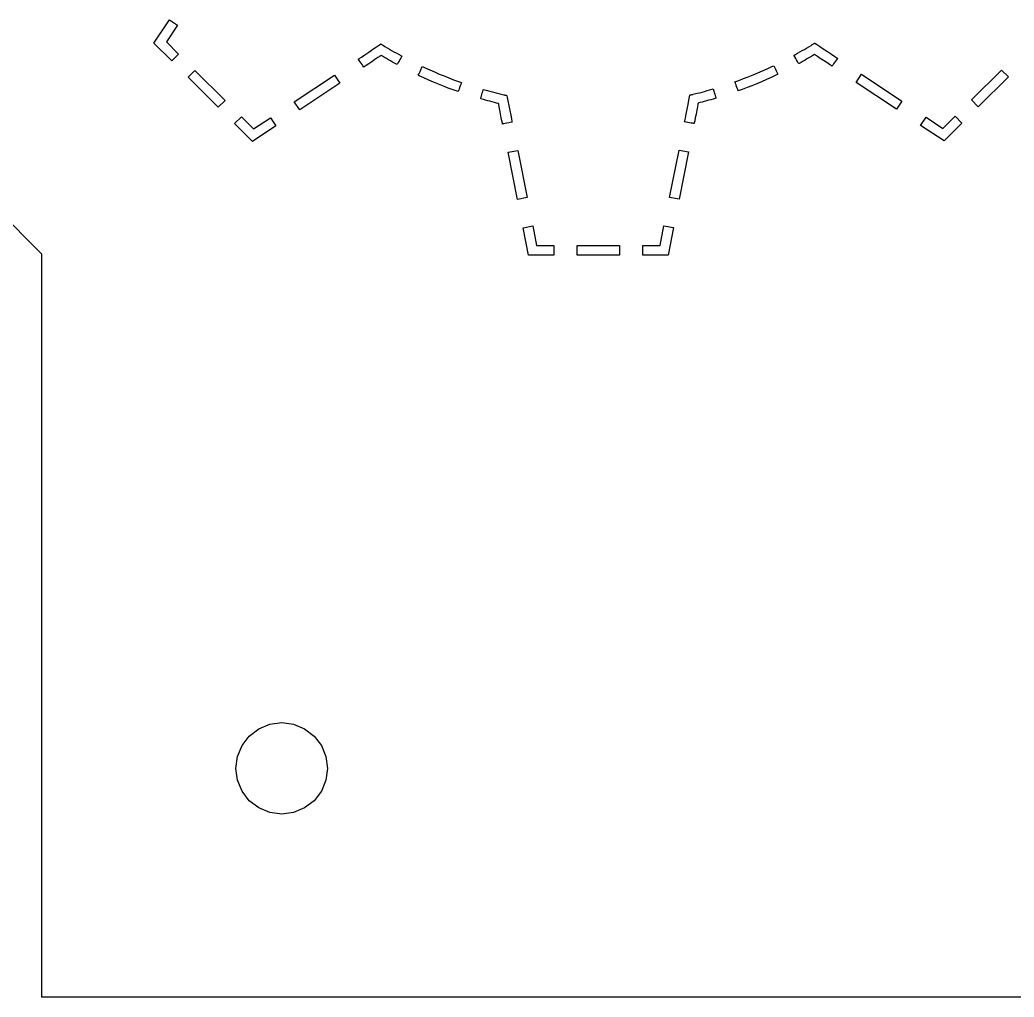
# Model space of a CAD drawing. Header units: metres. Extents: x 1672 to 2018, y 1788 to 2069.
# Drawn here: x 1714.05 to 1757.49, y 1787.81 to 1830.54 of the extents above; entities that cross this region are included whole.
import ezdxf

# ---------------------------------------------------------------- set-up
doc = ezdxf.new("R2010")
doc.units = ezdxf.units.M

msp = doc.modelspace()

# ---------------------------------------------------------------- linework, layer by layer
at = {"layer": 'COMPONENT0'}
for p, q in [((1719.904, 1829.521, 0.001), (1720.585, 1830.536, 0.001)), ((1720.585, 1830.536, 0.001), (1720.937, 1830.3, 0.001)), ((1720.937, 1830.3, 0.001), (1720.45, 1829.574, 0.001)), ((1720.685, 1828.742, 0.001), (1719.904, 1829.521, 0.001)), ((1720.45, 1829.574, 0.001), (1720.984, 1829.042, 0.001)), ((1729.761, 1829.441, 0.001), (1729.821, 1829.482, 0.001)), ((1729.821, 1829.482, 0.001), (1729.826, 1829.482, 0.001)), ((1729.826, 1829.482, 0.001), (1729.837, 1829.475, 0.001)), ((1729.837, 1829.475, 0.001), (1729.854, 1829.465, 0.001)), ((1729.854, 1829.465, 0.001), (1729.875, 1829.452, 0.001)), ((1748.618, 1829.423, 0.001), (1748.667, 1829.454, 0.001)), ((1748.667, 1829.454, 0.001), (1748.676, 1829.459, 0.001)), ((1748.676, 1829.459, 0.001), (1748.692, 1829.469, 0.001)), ((1748.692, 1829.469, 0.001), (1748.712, 1829.481, 0.001)), ((1748.712, 1829.481, 0.001), (1748.733, 1829.494, 0.001)), ((1748.733, 1829.494, 0.001), (1748.753, 1829.507, 0.001)), ((1748.753, 1829.507, 0.001), (1748.769, 1829.517, 0.001)), ((1748.769, 1829.517, 0.001), (1748.78, 1829.523, 0.001)), ((1748.78, 1829.523, 0.001), (1748.788, 1829.52, 0.001)), ((1748.788, 1829.52, 0.001), (1748.857, 1829.474, 0.001)), ((1748.857, 1829.474, 0.001), (1748.986, 1829.388, 0.001)), ((1720.984, 1829.042, 0.001), (1720.685, 1828.742, 0.001)), ((1729.119, 1829.013, 0.001), (1729.296, 1829.131, 0.001)), ((1729.296, 1829.131, 0.001), (1729.476, 1829.251, 0.001)), ((1729.476, 1829.251, 0.001), (1729.638, 1829.36, 0.001)), ((1729.638, 1829.36, 0.001), (1729.761, 1829.441, 0.001)), ((1729.875, 1829.452, 0.001), (1729.896, 1829.439, 0.001)), ((1729.896, 1829.439, 0.001), (1729.915, 1829.427, 0.001)), ((1729.915, 1829.427, 0.001), (1729.93, 1829.418, 0.001)), ((1729.93, 1829.418, 0.001), (1729.938, 1829.413, 0.001)), ((1729.938, 1829.413, 0.001), (1729.999, 1829.376, 0.001)), ((1729.999, 1829.376, 0.001), (1730.096, 1829.318, 0.001)), ((1730.096, 1829.318, 0.001), (1730.194, 1829.26, 0.001)), ((1730.194, 1829.26, 0.001), (1730.292, 1829.202, 0.001)), ((1730.292, 1829.202, 0.001), (1730.391, 1829.146, 0.001)), ((1730.391, 1829.146, 0.001), (1730.489, 1829.089, 0.001)), ((1730.489, 1829.089, 0.001), (1730.588, 1829.034, 0.001)), ((1730.588, 1829.034, 0.001), (1730.688, 1828.98, 0.001)), ((1747.875, 1828.988, 0.001), (1747.935, 1829.024, 0.001)), ((1747.935, 1829.024, 0.001), (1748.033, 1829.079, 0.001)), ((1748.033, 1829.079, 0.001), (1748.131, 1829.135, 0.001)), ((1748.131, 1829.135, 0.001), (1748.229, 1829.191, 0.001)), ((1748.229, 1829.191, 0.001), (1748.327, 1829.248, 0.001)), ((1748.327, 1829.248, 0.001), (1748.424, 1829.306, 0.001)), ((1748.424, 1829.306, 0.001), (1748.521, 1829.364, 0.001)), ((1748.521, 1829.364, 0.001), (1748.618, 1829.423, 0.001)), ((1748.773, 1829.021, 0.001), (1748.698, 1828.977, 0.001)), ((1748.812, 1828.995, 0.001), (1748.773, 1829.021, 0.001)), ((1748.986, 1829.388, 0.001), (1749.153, 1829.276, 0.001)), ((1749.153, 1829.276, 0.001), (1749.335, 1829.155, 0.001)), ((1749.335, 1829.155, 0.001), (1749.51, 1829.038, 0.001)), ((1749.51, 1829.038, 0.001), (1749.656, 1828.94, 0.001)), ((1728.836, 1828.824, 0.001), (1728.868, 1828.845, 0.001)), ((1728.848, 1828.806, 0.001), (1728.836, 1828.824, 0.001)), ((1728.876, 1828.764, 0.001), (1728.848, 1828.806, 0.001)), ((1728.868, 1828.845, 0.001), (1728.969, 1828.913, 0.001)), ((1728.913, 1828.708, 0.001), (1728.876, 1828.764, 0.001)), ((1728.956, 1828.644, 0.001), (1728.913, 1828.708, 0.001)), ((1728.999, 1828.581, 0.001), (1728.956, 1828.644, 0.001)), ((1728.969, 1828.913, 0.001), (1729.119, 1829.013, 0.001)), ((1729.29, 1828.618, 0.001), (1729.174, 1828.541, 0.001)), ((1729.426, 1828.709, 0.001), (1729.29, 1828.618, 0.001)), ((1729.565, 1828.802, 0.001), (1729.426, 1828.709, 0.001)), ((1729.691, 1828.886, 0.001), (1729.565, 1828.802, 0.001)), ((1729.785, 1828.949, 0.001), (1729.691, 1828.886, 0.001)), ((1729.832, 1828.98, 0.001), (1729.785, 1828.949, 0.001)), ((1729.898, 1828.943, 0.001), (1729.832, 1828.98, 0.001)), ((1729.984, 1828.892, 0.001), (1729.898, 1828.943, 0.001)), ((1730.07, 1828.842, 0.001), (1729.984, 1828.892, 0.001)), ((1730.156, 1828.792, 0.001), (1730.07, 1828.842, 0.001)), ((1730.242, 1828.743, 0.001), (1730.156, 1828.792, 0.001)), ((1730.329, 1828.694, 0.001), (1730.242, 1828.743, 0.001)), ((1730.416, 1828.646, 0.001), (1730.329, 1828.694, 0.001)), ((1730.503, 1828.598, 0.001), (1730.416, 1828.646, 0.001)), ((1730.539, 1828.587, 0.001), (1730.503, 1828.598, 0.001)), ((1730.556, 1828.619, 0.001), (1730.539, 1828.587, 0.001)), ((1730.585, 1828.672, 0.001), (1730.556, 1828.619, 0.001)), ((1730.62, 1828.736, 0.001), (1730.585, 1828.672, 0.001)), ((1730.657, 1828.805, 0.001), (1730.62, 1828.736, 0.001)), ((1730.692, 1828.868, 0.001), (1730.657, 1828.805, 0.001)), ((1730.688, 1828.98, 0.001), (1730.735, 1828.948, 0.001)), ((1730.719, 1828.919, 0.001), (1730.692, 1828.868, 0.001)), ((1730.735, 1828.948, 0.001), (1730.719, 1828.919, 0.001)), ((1747.889, 1828.962, 0.001), (1747.875, 1828.988, 0.001)), ((1747.916, 1828.914, 0.001), (1747.889, 1828.962, 0.001)), ((1747.95, 1828.852, 0.001), (1747.916, 1828.914, 0.001)), ((1747.987, 1828.784, 0.001), (1747.95, 1828.852, 0.001)), ((1748.023, 1828.718, 0.001), (1747.987, 1828.784, 0.001)), ((1748.053, 1828.664, 0.001), (1748.023, 1828.718, 0.001)), ((1748.073, 1828.629, 0.001), (1748.053, 1828.664, 0.001)), ((1748.099, 1828.631, 0.001), (1748.073, 1828.629, 0.001)), ((1748.185, 1828.679, 0.001), (1748.099, 1828.631, 0.001)), ((1748.271, 1828.727, 0.001), (1748.185, 1828.679, 0.001)), ((1748.356, 1828.776, 0.001), (1748.271, 1828.727, 0.001)), ((1748.442, 1828.826, 0.001), (1748.356, 1828.776, 0.001)), ((1748.528, 1828.875, 0.001), (1748.442, 1828.826, 0.001)), ((1748.613, 1828.926, 0.001), (1748.528, 1828.875, 0.001)), ((1748.698, 1828.977, 0.001), (1748.613, 1828.926, 0.001)), ((1748.902, 1828.935, 0.001), (1748.812, 1828.995, 0.001)), ((1749.025, 1828.853, 0.001), (1748.902, 1828.935, 0.001)), ((1749.165, 1828.76, 0.001), (1749.025, 1828.853, 0.001)), ((1749.303, 1828.667, 0.001), (1749.165, 1828.76, 0.001)), ((1749.423, 1828.587, 0.001), (1749.303, 1828.667, 0.001)), ((1749.507, 1828.531, 0.001), (1749.423, 1828.587, 0.001)), ((1749.607, 1828.61, 0.001), (1749.571, 1828.557, 0.001)), ((1749.649, 1828.673, 0.001), (1749.607, 1828.61, 0.001)), ((1749.691, 1828.738, 0.001), (1749.649, 1828.673, 0.001)), ((1749.656, 1828.94, 0.001), (1749.75, 1828.877, 0.001)), ((1749.73, 1828.795, 0.001), (1749.691, 1828.738, 0.001)), ((1749.759, 1828.839, 0.001), (1749.73, 1828.795, 0.001)), ((1749.75, 1828.877, 0.001), (1749.774, 1828.86, 0.001)), ((1749.774, 1828.86, 0.001), (1749.759, 1828.839, 0.001)), ((1721.4, 1828.029, 0.001), (1721.699, 1828.329, 0.001)), ((1721.699, 1828.329, 0.001), (1723.013, 1827.017, 0.001)), ((1729.035, 1828.525, 0.001), (1728.999, 1828.581, 0.001)), ((1729.061, 1828.487, 0.001), (1729.035, 1828.525, 0.001)), ((1729.071, 1828.472, 0.001), (1729.061, 1828.487, 0.001)), ((1729.096, 1828.488, 0.001), (1729.071, 1828.472, 0.001)), ((1729.174, 1828.541, 0.001), (1729.096, 1828.488, 0.001)), ((1731.459, 1828.125, 0.001), (1731.477, 1828.162, 0.001)), ((1731.477, 1828.162, 0.001), (1731.503, 1828.218, 0.001)), ((1731.503, 1828.218, 0.001), (1731.535, 1828.285, 0.001)), ((1731.535, 1828.285, 0.001), (1731.568, 1828.355, 0.001)), ((1731.568, 1828.355, 0.001), (1731.598, 1828.419, 0.001)), ((1731.598, 1828.419, 0.001), (1731.621, 1828.468, 0.001)), ((1731.621, 1828.468, 0.001), (1731.634, 1828.495, 0.001)), ((1731.634, 1828.495, 0.001), (1731.757, 1828.441, 0.001)), ((1731.757, 1828.441, 0.001), (1731.961, 1828.348, 0.001)), ((1731.961, 1828.348, 0.001), (1732.167, 1828.258, 0.001)), ((1732.167, 1828.258, 0.001), (1732.374, 1828.17, 0.001)), ((1732.374, 1828.17, 0.001), (1732.582, 1828.085, 0.001)), ((1746.086, 1828.133, 0.001), (1746.293, 1828.22, 0.001)), ((1746.293, 1828.22, 0.001), (1746.499, 1828.31, 0.001)), ((1746.499, 1828.31, 0.001), (1746.703, 1828.402, 0.001)), ((1746.703, 1828.402, 0.001), (1746.906, 1828.496, 0.001)), ((1746.906, 1828.496, 0.001), (1746.989, 1828.529, 0.001)), ((1746.989, 1828.529, 0.001), (1747.004, 1828.497, 0.001)), ((1747.004, 1828.497, 0.001), (1747.03, 1828.444, 0.001)), ((1747.03, 1828.444, 0.001), (1747.061, 1828.378, 0.001)), ((1747.061, 1828.378, 0.001), (1747.094, 1828.309, 0.001)), ((1747.166, 1828.159, 0.001), (1747.087, 1828.113, 0.001)), ((1747.094, 1828.309, 0.001), (1747.126, 1828.244, 0.001)), ((1747.126, 1828.244, 0.001), (1747.151, 1828.191, 0.001)), ((1747.151, 1828.191, 0.001), (1747.166, 1828.159, 0.001)), ((1749.539, 1828.509, 0.001), (1749.507, 1828.531, 0.001)), ((1749.547, 1828.521, 0.001), (1749.539, 1828.509, 0.001)), ((1749.571, 1828.557, 0.001), (1749.547, 1828.521, 0.001)), ((1750.594, 1827.805, 0.001), (1750.829, 1828.157, 0.001)), ((1750.829, 1828.157, 0.001), (1752.588, 1826.982, 0.001)), ((1755.629, 1827.034, 0.001), (1756.944, 1828.345, 0.001)), ((1756.944, 1828.345, 0.001), (1757.243, 1828.045, 0.001)), ((1722.715, 1826.718, 0.001), (1721.4, 1828.029, 0.001)), ((1726.04, 1826.957, 0.001), (1727.79, 1828.126, 0.001)), ((1728.025, 1827.774, 0.001), (1726.275, 1826.605, 0.001)), ((1727.79, 1828.126, 0.001), (1728.025, 1827.774, 0.001)), ((1731.496, 1828.096, 0.001), (1731.459, 1828.125, 0.001)), ((1731.704, 1828, 0.001), (1731.496, 1828.096, 0.001)), ((1731.914, 1827.906, 0.001), (1731.704, 1828, 0.001)), ((1732.126, 1827.815, 0.001), (1731.914, 1827.906, 0.001)), ((1732.339, 1827.727, 0.001), (1732.126, 1827.815, 0.001)), ((1732.553, 1827.641, 0.001), (1732.339, 1827.727, 0.001)), ((1732.582, 1828.085, 0.001), (1732.792, 1828.002, 0.001)), ((1732.792, 1828.002, 0.001), (1733.002, 1827.922, 0.001)), ((1733.002, 1827.922, 0.001), (1733.213, 1827.845, 0.001)), ((1733.213, 1827.845, 0.001), (1733.339, 1827.797, 0.001)), ((1733.311, 1827.717, 0.001), (1733.288, 1827.651, 0.001)), ((1733.329, 1827.769, 0.001), (1733.311, 1827.717, 0.001)), ((1733.339, 1827.797, 0.001), (1733.329, 1827.769, 0.001)), ((1745.294, 1827.828, 0.001), (1745.462, 1827.889, 0.001)), ((1745.302, 1827.805, 0.001), (1745.294, 1827.828, 0.001)), ((1745.32, 1827.758, 0.001), (1745.302, 1827.805, 0.001)), ((1745.342, 1827.694, 0.001), (1745.32, 1827.758, 0.001)), ((1745.462, 1827.889, 0.001), (1745.671, 1827.968, 0.001)), ((1745.671, 1827.968, 0.001), (1745.879, 1828.049, 0.001)), ((1745.879, 1828.049, 0.001), (1746.086, 1828.133, 0.001)), ((1746.248, 1827.742, 0.001), (1746.035, 1827.656, 0.001)), ((1746.459, 1827.831, 0.001), (1746.248, 1827.742, 0.001)), ((1746.67, 1827.923, 0.001), (1746.459, 1827.831, 0.001)), ((1746.879, 1828.017, 0.001), (1746.67, 1827.923, 0.001)), ((1747.087, 1828.113, 0.001), (1746.879, 1828.017, 0.001)), ((1752.353, 1826.63, 0.001), (1750.594, 1827.805, 0.001)), ((1757.243, 1828.045, 0.001), (1755.928, 1826.734, 0.001)), ((1732.768, 1827.558, 0.001), (1732.553, 1827.641, 0.001)), ((1732.984, 1827.478, 0.001), (1732.768, 1827.558, 0.001)), ((1733.2, 1827.401, 0.001), (1732.984, 1827.478, 0.001)), ((1733.204, 1827.411, 0.001), (1733.2, 1827.401, 0.001)), ((1733.217, 1827.45, 0.001), (1733.204, 1827.411, 0.001)), ((1733.238, 1827.509, 0.001), (1733.217, 1827.45, 0.001)), ((1733.262, 1827.578, 0.001), (1733.238, 1827.509, 0.001)), ((1733.288, 1827.651, 0.001), (1733.262, 1827.578, 0.001)), ((1734.234, 1827.268, 0.001), (1734.255, 1827.342, 0.001)), ((1734.255, 1827.342, 0.001), (1734.275, 1827.411, 0.001)), ((1734.275, 1827.411, 0.001), (1734.29, 1827.464, 0.001)), ((1734.29, 1827.464, 0.001), (1734.298, 1827.492, 0.001)), ((1734.298, 1827.492, 0.001), (1734.367, 1827.475, 0.001)), ((1734.367, 1827.475, 0.001), (1734.476, 1827.444, 0.001)), ((1734.476, 1827.444, 0.001), (1734.586, 1827.415, 0.001)), ((1734.586, 1827.415, 0.001), (1734.696, 1827.385, 0.001)), ((1734.696, 1827.385, 0.001), (1734.806, 1827.357, 0.001)), ((1734.806, 1827.357, 0.001), (1734.916, 1827.329, 0.001)), ((1734.916, 1827.329, 0.001), (1735.026, 1827.302, 0.001)), ((1735.026, 1827.302, 0.001), (1735.136, 1827.275, 0.001)), ((1743.45, 1827.281, 0.001), (1743.459, 1827.283, 0.001)), ((1743.459, 1827.283, 0.001), (1743.528, 1827.299, 0.001)), ((1743.528, 1827.299, 0.001), (1743.638, 1827.326, 0.001)), ((1743.638, 1827.326, 0.001), (1743.747, 1827.354, 0.001)), ((1743.747, 1827.354, 0.001), (1743.857, 1827.383, 0.001)), ((1743.857, 1827.383, 0.001), (1743.966, 1827.412, 0.001)), ((1743.966, 1827.412, 0.001), (1744.075, 1827.442, 0.001)), ((1744.075, 1827.442, 0.001), (1744.184, 1827.472, 0.001)), ((1744.184, 1827.472, 0.001), (1744.292, 1827.503, 0.001)), ((1744.292, 1827.503, 0.001), (1744.347, 1827.515, 0.001)), ((1744.347, 1827.515, 0.001), (1744.357, 1827.483, 0.001)), ((1744.357, 1827.483, 0.001), (1744.373, 1827.427, 0.001)), ((1744.373, 1827.427, 0.001), (1744.393, 1827.358, 0.001)), ((1744.393, 1827.358, 0.001), (1744.415, 1827.283, 0.001)), ((1744.415, 1827.283, 0.001), (1744.436, 1827.213, 0.001)), ((1745.368, 1827.622, 0.001), (1745.342, 1827.694, 0.001)), ((1745.394, 1827.551, 0.001), (1745.368, 1827.622, 0.001)), ((1745.416, 1827.489, 0.001), (1745.394, 1827.551, 0.001)), ((1745.431, 1827.446, 0.001), (1745.416, 1827.489, 0.001)), ((1745.437, 1827.43, 0.001), (1745.431, 1827.446, 0.001)), ((1745.608, 1827.492, 0.001), (1745.437, 1827.43, 0.001)), ((1745.822, 1827.573, 0.001), (1745.608, 1827.492, 0.001)), ((1746.035, 1827.656, 0.001), (1745.822, 1827.573, 0.001)), ((1723.013, 1827.017, 0.001), (1722.715, 1826.718, 0.001)), ((1726.275, 1826.605, 0.001), (1726.04, 1826.957, 0.001)), ((1734.185, 1827.097, 0.001), (1734.196, 1827.136, 0.001)), ((1734.206, 1827.081, 0.001), (1734.185, 1827.097, 0.001)), ((1734.196, 1827.136, 0.001), (1734.213, 1827.196, 0.001)), ((1734.301, 1827.054, 0.001), (1734.206, 1827.081, 0.001)), ((1734.213, 1827.196, 0.001), (1734.234, 1827.268, 0.001)), ((1734.397, 1827.027, 0.001), (1734.301, 1827.054, 0.001)), ((1734.493, 1827.001, 0.001), (1734.397, 1827.027, 0.001)), ((1734.589, 1826.976, 0.001), (1734.493, 1827.001, 0.001)), ((1734.685, 1826.951, 0.001), (1734.589, 1826.976, 0.001)), ((1734.781, 1826.926, 0.001), (1734.685, 1826.951, 0.001)), ((1734.877, 1826.902, 0.001), (1734.781, 1826.926, 0.001)), ((1734.962, 1826.881, 0.001), (1734.877, 1826.902, 0.001)), ((1734.971, 1826.835, 0.001), (1734.962, 1826.881, 0.001)), ((1735.136, 1827.275, 0.001), (1735.192, 1827.262, 0.001)), ((1735.192, 1827.262, 0.001), (1735.203, 1827.26, 0.001)), ((1735.203, 1827.26, 0.001), (1735.221, 1827.255, 0.001)), ((1735.221, 1827.255, 0.001), (1735.244, 1827.25, 0.001)), ((1735.244, 1827.25, 0.001), (1735.268, 1827.244, 0.001)), ((1735.268, 1827.244, 0.001), (1735.291, 1827.239, 0.001)), ((1735.291, 1827.239, 0.001), (1735.31, 1827.235, 0.001)), ((1735.31, 1827.235, 0.001), (1735.321, 1827.232, 0.001)), ((1735.321, 1827.232, 0.001), (1735.325, 1827.224, 0.001)), ((1735.325, 1827.224, 0.001), (1735.341, 1827.142, 0.001)), ((1735.341, 1827.142, 0.001), (1735.372, 1826.991, 0.001)), ((1735.372, 1826.991, 0.001), (1735.41, 1826.795, 0.001)), ((1743.246, 1826.84, 0.001), (1743.285, 1827.032, 0.001)), ((1743.285, 1827.032, 0.001), (1743.313, 1827.177, 0.001)), ((1743.313, 1827.177, 0.001), (1743.327, 1827.248, 0.001)), ((1743.327, 1827.248, 0.001), (1743.331, 1827.252, 0.001)), ((1743.331, 1827.252, 0.001), (1743.344, 1827.255, 0.001)), ((1743.344, 1827.255, 0.001), (1743.363, 1827.26, 0.001)), ((1743.363, 1827.26, 0.001), (1743.386, 1827.265, 0.001)), ((1743.386, 1827.265, 0.001), (1743.411, 1827.271, 0.001)), ((1743.411, 1827.271, 0.001), (1743.433, 1827.276, 0.001)), ((1743.433, 1827.276, 0.001), (1743.45, 1827.281, 0.001)), ((1743.69, 1826.901, 0.001), (1743.679, 1826.846, 0.001)), ((1743.762, 1826.921, 0.001), (1743.69, 1826.901, 0.001)), ((1743.858, 1826.946, 0.001), (1743.762, 1826.921, 0.001)), ((1743.954, 1826.97, 0.001), (1743.858, 1826.946, 0.001)), ((1744.05, 1826.996, 0.001), (1743.954, 1826.97, 0.001)), ((1744.145, 1827.022, 0.001), (1744.05, 1826.996, 0.001)), ((1744.241, 1827.048, 0.001), (1744.145, 1827.022, 0.001)), ((1744.336, 1827.075, 0.001), (1744.241, 1827.048, 0.001)), ((1744.43, 1827.103, 0.001), (1744.336, 1827.075, 0.001)), ((1744.464, 1827.12, 0.001), (1744.43, 1827.103, 0.001)), ((1744.436, 1827.213, 0.001), (1744.453, 1827.155, 0.001)), ((1744.453, 1827.155, 0.001), (1744.464, 1827.12, 0.001)), ((1752.588, 1826.982, 0.001), (1752.353, 1826.63, 0.001)), ((1755.928, 1826.734, 0.001), (1755.629, 1827.034, 0.001)), ((1734.992, 1826.729, 0.001), (1734.971, 1826.835, 0.001)), ((1735.021, 1826.585, 0.001), (1734.992, 1826.729, 0.001)), ((1735.053, 1826.422, 0.001), (1735.021, 1826.585, 0.001)), ((1735.085, 1826.26, 0.001), (1735.053, 1826.422, 0.001)), ((1735.41, 1826.795, 0.001), (1735.453, 1826.581, 0.001)), ((1735.453, 1826.581, 0.001), (1735.494, 1826.376, 0.001)), ((1743.127, 1826.242, 0.001), (1743.163, 1826.419, 0.001)), ((1743.163, 1826.419, 0.001), (1743.204, 1826.627, 0.001)), ((1743.204, 1826.627, 0.001), (1743.246, 1826.84, 0.001)), ((1743.595, 1826.421, 0.001), (1743.563, 1826.26, 0.001)), ((1743.627, 1826.586, 0.001), (1743.595, 1826.421, 0.001)), ((1743.657, 1826.734, 0.001), (1743.627, 1826.586, 0.001)), ((1743.679, 1826.846, 0.001), (1743.657, 1826.734, 0.001)), ((1723.43, 1826.004, 0.001), (1723.729, 1826.304, 0.001)), ((1724.21, 1825.226, 0.001), (1723.43, 1826.004, 0.001)), ((1723.729, 1826.304, 0.001), (1724.263, 1825.771, 0.001)), ((1724.263, 1825.771, 0.001), (1724.994, 1826.259, 0.001)), ((1724.994, 1826.259, 0.001), (1725.229, 1825.907, 0.001)), ((1735.113, 1826.12, 0.001), (1735.085, 1826.26, 0.001)), ((1735.133, 1826.021, 0.001), (1735.113, 1826.12, 0.001)), ((1735.14, 1825.983, 0.001), (1735.133, 1826.021, 0.001)), ((1735.154, 1825.986, 0.001), (1735.14, 1825.983, 0.001)), ((1735.196, 1825.994, 0.001), (1735.154, 1825.986, 0.001)), ((1735.259, 1826.007, 0.001), (1735.196, 1825.994, 0.001)), ((1735.333, 1826.021, 0.001), (1735.259, 1826.007, 0.001)), ((1735.409, 1826.036, 0.001), (1735.333, 1826.021, 0.001)), ((1735.477, 1826.05, 0.001), (1735.409, 1826.036, 0.001)), ((1735.529, 1826.06, 0.001), (1735.477, 1826.05, 0.001)), ((1735.494, 1826.376, 0.001), (1735.528, 1826.204, 0.001)), ((1735.528, 1826.204, 0.001), (1735.55, 1826.093, 0.001)), ((1735.554, 1826.065, 0.001), (1735.529, 1826.06, 0.001)), ((1735.55, 1826.093, 0.001), (1735.554, 1826.065, 0.001)), ((1743.096, 1826.084, 0.001), (1743.103, 1826.121, 0.001)), ((1743.118, 1826.079, 0.001), (1743.096, 1826.084, 0.001)), ((1743.103, 1826.121, 0.001), (1743.127, 1826.242, 0.001)), ((1743.166, 1826.07, 0.001), (1743.118, 1826.079, 0.001)), ((1743.233, 1826.057, 0.001), (1743.166, 1826.07, 0.001)), ((1743.308, 1826.042, 0.001), (1743.233, 1826.057, 0.001)), ((1743.383, 1826.027, 0.001), (1743.308, 1826.042, 0.001)), ((1743.448, 1826.014, 0.001), (1743.383, 1826.027, 0.001)), ((1743.494, 1826.005, 0.001), (1743.448, 1826.014, 0.001)), ((1743.511, 1826.001, 0.001), (1743.494, 1826.005, 0.001)), ((1743.517, 1826.03, 0.001), (1743.511, 1826.001, 0.001)), ((1743.535, 1826.123, 0.001), (1743.517, 1826.03, 0.001)), ((1743.563, 1826.26, 0.001), (1743.535, 1826.123, 0.001)), ((1753.408, 1825.926, 0.001), (1753.644, 1826.278, 0.001)), ((1753.644, 1826.278, 0.001), (1754.379, 1825.787, 0.001)), ((1754.379, 1825.787, 0.001), (1754.914, 1826.32, 0.001)), ((1755.213, 1826.021, 0.001), (1754.432, 1825.242, 0.001)), ((1754.914, 1826.32, 0.001), (1755.213, 1826.021, 0.001)), ((1725.229, 1825.907, 0.001), (1724.21, 1825.226, 0.001)), ((1754.432, 1825.242, 0.001), (1753.408, 1825.926, 0.001)), ((1735.385, 1824.75, 0.001), (1735.8, 1824.832, 0.001)), ((1735.795, 1822.686, 0.001), (1735.385, 1824.75, 0.001)), ((1735.8, 1824.832, 0.001), (1736.21, 1822.768, 0.001)), ((1742.439, 1822.776, 0.001), (1742.85, 1824.845, 0.001)), ((1742.85, 1824.845, 0.001), (1743.265, 1824.763, 0.001)), ((1743.265, 1824.763, 0.001), (1742.854, 1822.693, 0.001)), ((1736.21, 1822.768, 0.001), (1735.795, 1822.686, 0.001)), ((1742.854, 1822.693, 0.001), (1742.439, 1822.776, 0.001)), ((1736.04, 1821.452, 0.001), (1736.456, 1821.535, 0.001)), ((1736.279, 1820.25, 0.001), (1736.04, 1821.452, 0.001)), ((1736.456, 1821.535, 0.001), (1736.627, 1820.673, 0.001)), ((1742.021, 1820.673, 0.001), (1742.193, 1821.537, 0.001)), ((1742.193, 1821.537, 0.001), (1742.608, 1821.455, 0.001)), ((1742.608, 1821.455, 0.001), (1742.369, 1820.25, 0.001)), ((1736.627, 1820.673, 0.001), (1737.382, 1820.673, 0.001)), ((1737.382, 1820.673, 0.001), (1737.382, 1820.25, 0.001)), ((1738.394, 1820.25, 0.001), (1738.394, 1820.673, 0.001)), ((1738.394, 1820.673, 0.001), (1740.253, 1820.673, 0.001)), ((1740.253, 1820.673, 0.001), (1740.253, 1820.25, 0.001)), ((1741.265, 1820.25, 0.001), (1741.265, 1820.673, 0.001)), ((1741.265, 1820.673, 0.001), (1742.021, 1820.673, 0.001)), ((1737.382, 1820.25, 0.001), (1736.279, 1820.25, 0.001)), ((1740.253, 1820.25, 0.001), (1738.394, 1820.25, 0.001)), ((1742.369, 1820.25, 0.001), (1741.265, 1820.25, 0.001))]:
    msp.add_line(p, q, dxfattribs=at)
at = {"layer": 'GROUP0'}
for p, q in [((1704.989, 1830.314, 0.001), (1714.989, 1820.314, 0.001)), ((1714.989, 1820.314, 0.001), (1714.989, 1787.814, 0.001)), ((1724.074, 1799.228, 0.001), (1724.489, 1799.546, 0.001)), ((1724.489, 1799.546, 0.001), (1724.971, 1799.746, 0.001)), ((1724.971, 1799.746, 0.001), (1725.489, 1799.814, 0.001)), ((1725.489, 1799.814, 0.001), (1726.006, 1799.746, 0.001)), ((1726.006, 1799.746, 0.001), (1726.489, 1799.546, 0.001)), ((1726.489, 1799.546, 0.001), (1726.903, 1799.228, 0.001)), ((1723.757, 1798.814, 0.001), (1724.074, 1799.228, 0.001)), ((1726.903, 1799.228, 0.001), (1727.221, 1798.814, 0.001)), ((1723.557, 1798.332, 0.001), (1723.757, 1798.814, 0.001)), ((1727.221, 1798.814, 0.001), (1727.421, 1798.332, 0.001)), ((1723.489, 1797.814, 0.001), (1723.557, 1798.332, 0.001)), ((1727.421, 1798.332, 0.001), (1727.489, 1797.814, 0.001)), ((1723.557, 1797.296, 0.001), (1723.489, 1797.814, 0.001)), ((1727.489, 1797.814, 0.001), (1727.421, 1797.296, 0.001)), ((1723.757, 1796.814, 0.001), (1723.557, 1797.296, 0.001)), ((1727.421, 1797.296, 0.001), (1727.221, 1796.814, 0.001)), ((1724.074, 1796.4, 0.001), (1723.757, 1796.814, 0.001)), ((1727.221, 1796.814, 0.001), (1726.903, 1796.4, 0.001)), ((1724.489, 1796.082, 0.001), (1724.074, 1796.4, 0.001)), ((1724.971, 1795.882, 0.001), (1724.489, 1796.082, 0.001)), ((1726.489, 1796.082, 0.001), (1726.006, 1795.882, 0.001)), ((1726.903, 1796.4, 0.001), (1726.489, 1796.082, 0.001)), ((1725.489, 1795.814, 0.001), (1724.971, 1795.882, 0.001)), ((1726.006, 1795.882, 0.001), (1725.489, 1795.814, 0.001)), ((1975.989, 1787.814, 0.001), (1714.989, 1787.814, 0.001))]:
    msp.add_line(p, q, dxfattribs=at)

doc.saveas('drawing.dxf')
